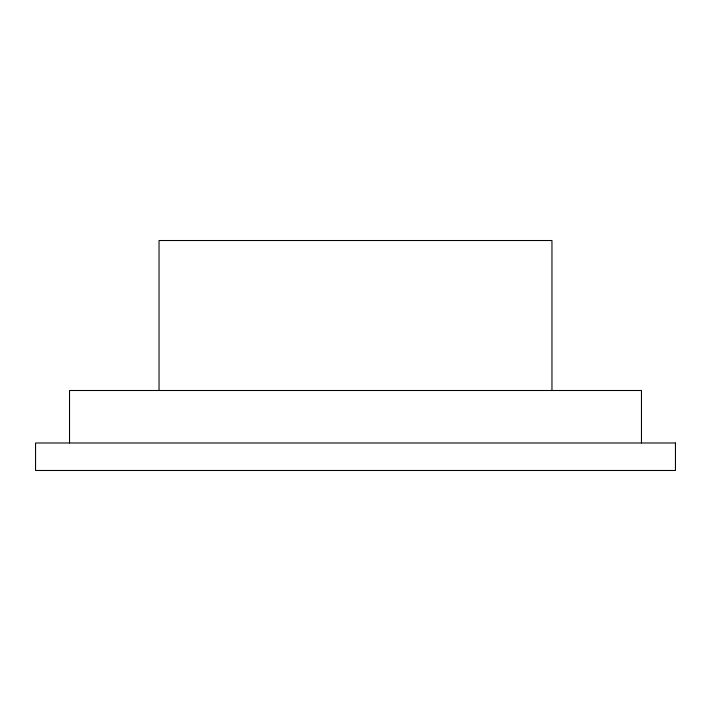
<?xml version="1.0" encoding="UTF-8"?>
<svg xmlns="http://www.w3.org/2000/svg" width="711" height="711" viewBox="0 0 711 711"><rect width="100%" height="100%" fill="white"/><g stroke="black" fill="none" stroke-linecap="round" stroke-linejoin="round"><path stroke-width="1.07" d="M641.473 442.989L641.473 390.499L69.527 390.499L69.527 442.989M551.958 390.499L551.958 240.514L159.042 240.514L159.042 390.499M675.45 442.989L35.55 442.989L35.55 470.486L675.45 470.486L675.45 442.989"/></g></svg>
